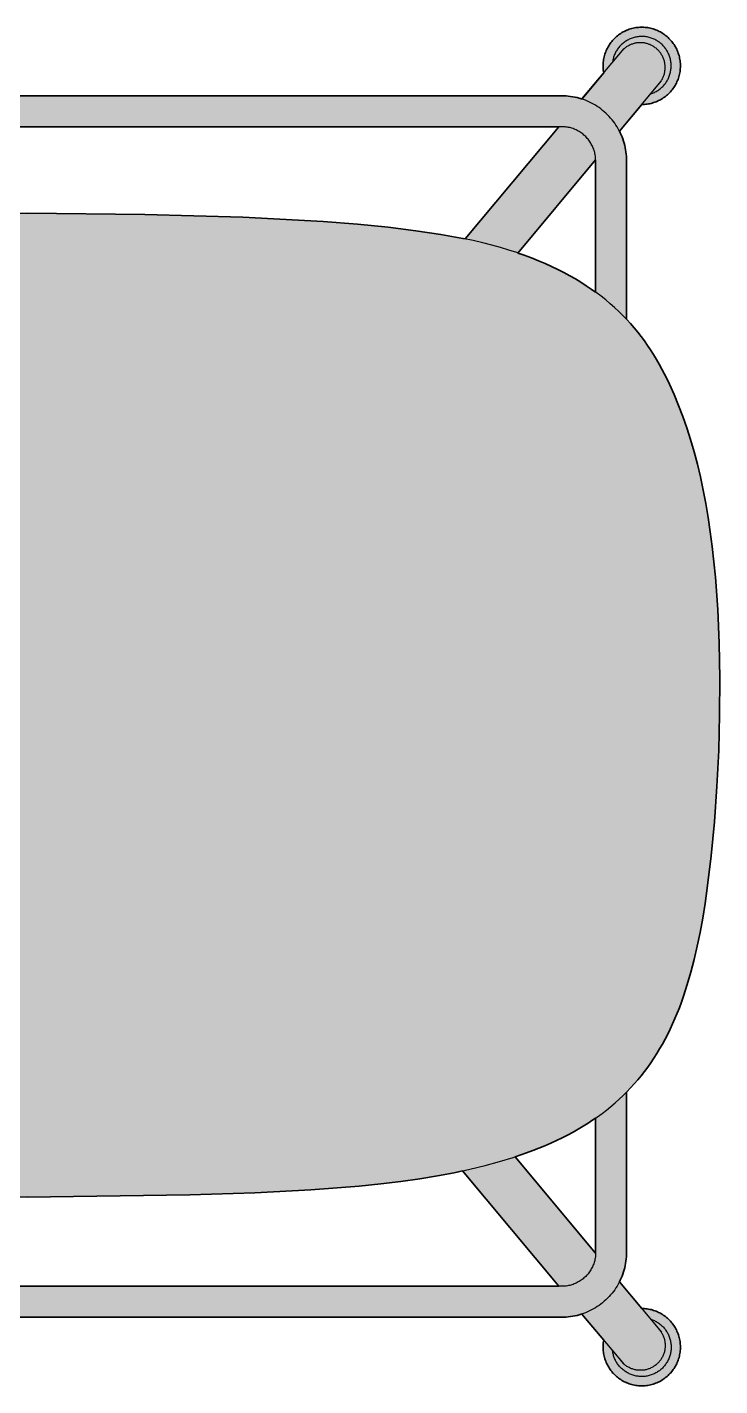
# Model space of a CAD drawing. Header units: millimetres. Extents: x 0 to 1459, y -741 to 660.
# Drawn here: x 328.2 to 552, y -741.1 to -301.9 of the extents above; entities that cross this region are included whole.
import ezdxf

# ---------------------------------------------------------------- set-up
doc = ezdxf.new("R2010")
doc.units = ezdxf.units.MM
doc.layers.add('Blocks', color=7, linetype='Continuous')
doc.layers.add('Blocks$Fill', color=7, linetype='Continuous', true_color=0xffffff)
doc.layers.add('Blocks$Inner', color=7, linetype='Continuous', lineweight=25, true_color=0x007f00)
doc.layers.add('Blocks$Outline', color=7, linetype='Continuous', lineweight=35, true_color=0xff3f3f)

# ---------------------------------------------------------------- blocks, each defined once
blk = doc.blocks.new('Fiber Bar Stool 4-Leg Top')
at = {"layer": 'Blocks$Fill'}
h = blk.add_hatch(color=256, dxfattribs=at)
h.paths.add_polyline_path([(21.73, -10.45), (21.86, -9.59), (21.9, -9.16), (21.92, -8.73), (21.94, -8.29), (21.93, -7.86), (21.91, -7.43), (21.88, -6.99), (21.83, -6.56), (21.76, -6.13), (21.68, -5.7), (21.59, -5.28), (21.48, -4.86), (21.36, -4.44), (21.22, -4.03), (21.07, -3.62), (20.9, -3.22), (20.72, -2.82), (20.53, -2.44), (20.32, -2.05), (20.1, -1.68), (19.87, -1.31), (19.62, -0.95), (19.36, -0.6), (19.09, -0.26), (18.81, 0.07), (18.52, 0.39), (18.22, 0.7), (17.9, 1), (17.58, 1.29), (17.24, 1.57), (16.9, 1.83), (16.54, 2.08), (16.18, 2.32), (15.81, 2.55), (15.44, 2.77), (15.05, 2.97), (14.66, 3.16), (14.26, 3.33), (13.86, 3.49), (13.45, 3.64), (13.03, 3.77), (12.62, 3.89), (12.19, 3.99), (11.77, 4.08), (11.34, 4.16), (10.91, 4.21), (10.48, 4.26), (10.04, 4.29), (9.61, 4.3), (9.17, 4.3), (8.74, 4.28), (8.31, 4.25), (7.87, 4.2), (7.44, 4.14), (7.02, 4.07), (6.59, 3.97), (6.17, 3.87), (5.75, 3.75), (5.34, 3.61), (4.93, 3.46), (4.53, 3.3), (4.13, 3.12), (3.74, 2.93), (3.36, 2.72), (2.98, 2.51), (2.61, 2.28), (2.25, 2.03), (1.9, 1.78), (1.56, 1.51), (1.23, 1.23), (0.9, 0.94), (0.59, 0.64), (0.29, 0.32), (0, 0), (-0.28, -0.33), (-0.55, -0.68), (-0.8, -1.03), (-1.05, -1.39), (-1.28, -1.76), (-1.49, -2.13), (-1.7, -2.52), (-1.89, -2.91), (-2.07, -3.3), (-2.23, -3.71), (-2.38, -4.11), (-2.51, -4.53), (-2.63, -4.94), (-2.74, -5.37), (-2.83, -5.79), (-2.91, -6.22), (-2.97, -6.65), (-3.01, -7.08), (-3.05, -7.52), (-3.06, -7.95), (-3.06, -8.38), (-3.05, -8.82), (-3.02, -9.25), (-2.98, -9.68), (-2.92, -10.11), (-2.84, -10.54), (-2.75, -10.97), (-2.65, -11.39), (-2.53, -11.81), (-2.4, -12.22), (-2.25, -12.63), (-2.09, -13.04), (-1.91, -13.43), (-1.73, -13.82), (-1.52, -14.21), (-1.31, -14.59), (-1.08, -14.96), (-0.84, -15.32), (-0.58, -15.67), (-0.32, -16.01), (-0.04, -16.35), (0.25, -16.67), (0.55, -16.99), (0.86, -17.29), (1.18, -17.58), (1.51, -17.87), (1.85, -18.13), (2.2, -18.39), (2.56, -18.64), (2.93, -18.87), (3.3, -19.09), (3.69, -19.3), (4.07, -19.49), (4.47, -19.67), (4.87, -19.84), (5.28, -19.99), (5.69, -20.12), (6.11, -20.25), (6.53, -20.36), (6.95, -20.45), (7.38, -20.53), (7.81, -20.59), (8.24, -20.64), (8.68, -20.68), (9.11, -20.69), (9.55, -20.7), (16.63, -29.32), (16.07, -30.5), (15.79, -31.16), (15.54, -31.84), (15.31, -32.52), (15.11, -33.2), (14.93, -33.9), (14.77, -34.6), (14.64, -35.3), (14.53, -36.01), (14.44, -36.72), (14.38, -37.43), (14.34, -38.15), (14.33, -38.87), (14.33, -91.62), (12.1, -94.26), (11.01, -95.67), (9.94, -97.1), (8.92, -98.56), (7.93, -100.04), (6.97, -101.55), (6.04, -103.08), (5.14, -104.63), (4.27, -106.21), (3.43, -107.82), (2.61, -109.45), (1.82, -111.1), (0.3, -114.49), (-1.14, -117.97), (-2.5, -121.56), (-3.78, -125.25), (-4.99, -129.04), (-6.12, -132.95), (-7.18, -136.97), (-8.16, -141.1), (-9.07, -145.35), (-9.91, -149.72), (-10.67, -154.22), (-11.36, -158.84), (-11.98, -163.58), (-13.01, -173.47), (-13.75, -183.91), (-14.23, -194.88), (-14.43, -206.25), (-14.38, -217.87), (-14.07, -229.57), (-13.51, -241.2), (-12.71, -252.59), (-11.67, -263.57), (-10.4, -274), (-9.68, -278.96), (-8.9, -283.75), (-8.05, -288.36), (-7.14, -292.8), (-6.15, -297.08), (-5.08, -301.21), (-3.93, -305.17), (-2.69, -308.99), (-2.03, -310.85), (-1.35, -312.67), (-0.65, -314.45), (0.08, -316.2), (0.83, -317.91), (1.61, -319.59), (2.41, -321.23), (3.25, -322.85), (4.11, -324.43), (5, -325.98), (5.92, -327.5), (6.86, -328.99), (7.84, -330.44), (8.85, -331.87), (9.89, -333.27), (10.96, -334.64), (12.07, -335.98), (13.2, -337.3), (14.33, -338.54), (14.34, -392.46), (14.38, -393.17), (14.44, -393.89), (14.53, -394.6), (14.64, -395.31), (14.77, -396.01), (14.93, -396.71), (15.11, -397.41), (15.31, -398.09), (15.54, -398.77), (15.79, -399.44), (16.07, -400.11), (16.37, -400.76), (16.63, -401.29), (9.55, -409.91), (8.68, -409.93), (8.24, -409.97), (7.81, -410.01), (7.38, -410.08), (6.95, -410.16), (6.53, -410.25), (6.11, -410.36), (5.69, -410.48), (5.28, -410.62), (4.87, -410.77), (4.47, -410.94), (4.07, -411.12), (3.69, -411.31), (3.3, -411.52), (2.93, -411.74), (2.56, -411.97), (2.2, -412.21), (1.85, -412.47), (1.51, -412.74), (1.18, -413.02), (0.86, -413.32), (0.55, -413.62), (0.25, -413.93), (-0.04, -414.26), (-0.32, -414.59), (-0.58, -414.94), (-0.84, -415.29), (-1.08, -415.65), (-1.31, -416.02), (-1.52, -416.4), (-1.73, -416.78), (-1.91, -417.17), (-2.09, -417.57), (-2.25, -417.98), (-2.4, -418.38), (-2.53, -418.8), (-2.65, -419.22), (-2.75, -419.64), (-2.84, -420.06), (-2.92, -420.49), (-2.98, -420.92), (-3.02, -421.36), (-3.05, -421.79), (-3.06, -422.22), (-3.06, -422.66), (-3.05, -423.09), (-3.01, -423.53), (-2.97, -423.96), (-2.91, -424.39), (-2.83, -424.82), (-2.74, -425.24), (-2.63, -425.66), (-2.51, -426.08), (-2.38, -426.49), (-2.23, -426.9), (-2.07, -427.3), (-1.89, -427.7), (-1.7, -428.09), (-1.49, -428.48), (-1.28, -428.85), (-1.05, -429.22), (-0.8, -429.58), (-0.55, -429.93), (-0.28, -430.27), (0, -430.61), (0.29, -430.93), (0.59, -431.24), (0.9, -431.55), (1.23, -431.84), (1.56, -432.12), (1.9, -432.38), (2.25, -432.64), (2.61, -432.88), (2.98, -433.11), (3.36, -433.33), (3.74, -433.54), (4.13, -433.73), (4.53, -433.91), (4.93, -434.07), (5.34, -434.22), (5.75, -434.35), (6.17, -434.47), (6.59, -434.58), (7.02, -434.67), (7.44, -434.75), (7.87, -434.81), (8.31, -434.86), (8.74, -434.89), (9.17, -434.91), (9.61, -434.91), (10.04, -434.89), (10.48, -434.87), (10.91, -434.82), (11.34, -434.76), (11.77, -434.69), (12.19, -434.6), (12.62, -434.5), (13.03, -434.38), (13.45, -434.25), (13.86, -434.1), (14.26, -433.94), (14.66, -433.77), (15.05, -433.58), (15.44, -433.38), (15.81, -433.16), (16.18, -432.93), (16.54, -432.69), (16.9, -432.44), (17.24, -432.17), (17.58, -431.9), (17.9, -431.61), (18.22, -431.31), (18.52, -431), (18.81, -430.67), (19.09, -430.34), (19.36, -430), (19.62, -429.65), (19.87, -429.3), (20.1, -428.93), (20.32, -428.55), (20.53, -428.17), (20.72, -427.78), (20.9, -427.39), (21.07, -426.99), (21.22, -426.58), (21.36, -426.17), (21.48, -425.75), (21.59, -425.33), (21.68, -424.9), (21.76, -424.48), (21.83, -424.05), (21.88, -423.62), (21.91, -423.18), (21.93, -422.75), (21.94, -422.31), (21.92, -421.88), (21.9, -421.45), (21.86, -421.01), (21.8, -420.58), (21.73, -420.15), (28.78, -411.69), (29.66, -411.96), (30.36, -412.14), (31.06, -412.3), (31.76, -412.43), (32.47, -412.54), (33.18, -412.63), (33.9, -412.69), (34.61, -412.73), (35.33, -412.74), (382.78, -412.73), (383.5, -412.69), (384.22, -412.63), (384.93, -412.54), (385.64, -412.43), (386.34, -412.3), (387.04, -412.14), (387.73, -411.96), (388.42, -411.76), (388.62, -411.69), (395.67, -420.13), (395.54, -420.99), (395.5, -421.42), (395.47, -421.86), (395.46, -422.29), (395.47, -422.72), (395.48, -423.16), (395.52, -423.59), (395.57, -424.02), (395.63, -424.45), (395.71, -424.88), (395.8, -425.3), (395.91, -425.72), (396.03, -426.14), (396.17, -426.55), (396.32, -426.96), (396.48, -427.36), (396.66, -427.76), (396.86, -428.14), (397.06, -428.53), (397.28, -428.9), (397.51, -429.27), (397.76, -429.63), (398.01, -429.98), (398.28, -430.32), (398.56, -430.65), (398.85, -430.97), (399.16, -431.28), (399.47, -431.58), (399.79, -431.87), (400.13, -432.15), (400.47, -432.42), (400.82, -432.67), (401.18, -432.91), (401.55, -433.14), (401.93, -433.36), (402.31, -433.56), (402.7, -433.75), (403.1, -433.92), (403.5, -434.09), (403.91, -434.23), (404.32, -434.37), (404.74, -434.49), (405.16, -434.59), (405.59, -434.68), (406.01, -434.76), (406.44, -434.82), (406.88, -434.86), (407.31, -434.89), (407.74, -434.91), (408.18, -434.91), (408.61, -434.89), (409.04, -434.86), (409.48, -434.82), (409.91, -434.76), (410.33, -434.68), (410.76, -434.59), (411.18, -434.49), (411.6, -434.37), (412.01, -434.24), (412.42, -434.09), (412.82, -433.93), (413.22, -433.75), (413.61, -433.56), (413.99, -433.36), (414.37, -433.14), (414.74, -432.91), (415.1, -432.67), (415.45, -432.42), (415.79, -432.15), (416.13, -431.87), (416.45, -431.59), (416.76, -431.28), (417.07, -430.97), (417.36, -430.65), (417.64, -430.32), (417.91, -429.98), (418.16, -429.63), (418.41, -429.27), (418.64, -428.91), (418.86, -428.53), (419.07, -428.15), (419.26, -427.76), (419.44, -427.36), (419.6, -426.96), (419.75, -426.56), (419.89, -426.14), (420.01, -425.73), (420.12, -425.31), (420.21, -424.88), (420.29, -424.46), (420.36, -424.03), (420.41, -423.6), (420.44, -423.16), (420.46, -422.73), (420.46, -422.29), (420.45, -421.86), (420.42, -421.43), (420.38, -421), (420.33, -420.57), (420.25, -420.14), (420.17, -419.71), (420.07, -419.29), (419.95, -418.87), (419.82, -418.46), (419.68, -418.05), (419.52, -417.64), (419.35, -417.25), (419.16, -416.85), (418.96, -416.47), (418.75, -416.09), (418.52, -415.72), (418.28, -415.36), (418.03, -415), (417.77, -414.66), (417.49, -414.32), (417.21, -414), (416.91, -413.68), (416.6, -413.37), (416.28, -413.08), (415.95, -412.8), (415.61, -412.52), (415.27, -412.26), (414.91, -412.02), (414.54, -411.78), (414.17, -411.56), (413.79, -411.35), (413.4, -411.16), (413.01, -410.97), (412.61, -410.81), (412.2, -410.65), (411.79, -410.51), (411.38, -410.38), (410.96, -410.27), (410.53, -410.18), (410.11, -410.09), (409.68, -410.03), (409.25, -409.98), (408.82, -409.94), (408.38, -409.92), (407.95, -409.91), (400.77, -401.29), (401.33, -400.11), (401.6, -399.44), (401.86, -398.77), (402.08, -398.09), (402.29, -397.41), (402.47, -396.71), (402.63, -396.01), (402.76, -395.31), (402.87, -394.6), (402.96, -393.89), (403.02, -393.17), (403.06, -392.46), (403.07, -391.74), (403.07, -339.95), (404.38, -338.58), (405.55, -337.3), (406.69, -335.98), (407.79, -334.64), (408.86, -333.27), (409.9, -331.87), (410.91, -330.44), (411.89, -328.99), (412.84, -327.5), (413.75, -325.98), (414.64, -324.43), (415.5, -322.85), (416.34, -321.23), (417.14, -319.59), (417.92, -317.91), (418.68, -316.2), (419.4, -314.45), (420.11, -312.67), (420.79, -310.85), (421.44, -308.99), (422.68, -305.17), (423.83, -301.21), (424.9, -297.08), (425.89, -292.8), (426.81, -288.36), (427.65, -283.75), (428.43, -278.96), (429.15, -274), (430.42, -263.57), (431.46, -252.59), (432.26, -241.2), (432.82, -229.57), (433.13, -217.87), (433.19, -206.25), (432.98, -194.88), (432.51, -183.91), (431.76, -173.47), (430.73, -163.58), (430.11, -158.84), (429.42, -154.22), (428.66, -149.72), (427.83, -145.35), (426.92, -141.1), (425.93, -136.97), (424.88, -132.95), (423.74, -129.04), (422.54, -125.25), (421.25, -121.56), (419.89, -117.97), (418.45, -114.49), (416.93, -111.1), (416.14, -109.45), (415.32, -107.82), (414.48, -106.21), (413.61, -104.63), (412.71, -103.08), (411.79, -101.55), (410.83, -100.04), (409.84, -98.56), (408.81, -97.1), (407.75, -95.67), (406.65, -94.26), (405.51, -92.87), (404.33, -91.51), (403.11, -90.18), (403.07, -90.13), (403.06, -38.15), (403.02, -37.43), (402.96, -36.72), (402.87, -36.01), (402.76, -35.3), (402.63, -34.6), (402.47, -33.9), (402.29, -33.2), (402.08, -32.52), (401.86, -31.84), (401.6, -31.16), (401.33, -30.5), (401.03, -29.85), (400.77, -29.32), (407.95, -20.7), (408.82, -20.67), (409.25, -20.63), (409.68, -20.58), (410.11, -20.51), (410.53, -20.43), (410.96, -20.33), (411.38, -20.22), (411.79, -20.1), (412.2, -19.96), (412.61, -19.8), (413.01, -19.63), (413.4, -19.45), (413.79, -19.26), (414.17, -19.05), (414.54, -18.82), (414.91, -18.59), (415.27, -18.34), (415.61, -18.08), (415.95, -17.81), (416.28, -17.53), (416.6, -17.23), (416.91, -16.93), (417.21, -16.61), (417.49, -16.29), (417.77, -15.95), (418.03, -15.61), (418.28, -15.25), (418.52, -14.89), (418.75, -14.52), (418.96, -14.14), (419.16, -13.75), (419.35, -13.36), (419.52, -12.96), (419.68, -12.56), (419.82, -12.15), (419.95, -11.74), (420.07, -11.32), (420.17, -10.9), (420.25, -10.47), (420.33, -10.04), (420.38, -9.61), (420.42, -9.18), (420.45, -8.75), (420.46, -8.31), (420.46, -7.88), (420.44, -7.44), (420.41, -7.01), (420.36, -6.58), (420.29, -6.15), (420.21, -5.72), (420.12, -5.3), (420.01, -4.88), (419.89, -4.46), (419.75, -4.05), (419.6, -3.64), (419.44, -3.24), (419.26, -2.85), (419.07, -2.46), (418.86, -2.08), (418.64, -1.7), (418.41, -1.33), (418.16, -0.98), (417.91, -0.63), (417.64, -0.29), (417.36, 0.05), (417.07, 0.37), (416.76, 0.68), (416.45, 0.98), (416.13, 1.27), (415.79, 1.54), (415.45, 1.81), (415.1, 2.06), (414.74, 2.31), (414.37, 2.54), (413.99, 2.75), (413.61, 2.95), (413.22, 3.14), (412.82, 3.32), (412.42, 3.48), (412.01, 3.63), (411.6, 3.76), (411.18, 3.88), (410.76, 3.99), (410.33, 4.07), (409.91, 4.15), (409.48, 4.21), (409.04, 4.25), (408.61, 4.28), (408.18, 4.3), (407.74, 4.3), (407.31, 4.28), (406.88, 4.25), (406.44, 4.21), (406.01, 4.15), (405.59, 4.07), (405.16, 3.98), (404.74, 3.88), (404.32, 3.76), (403.91, 3.63), (403.5, 3.48), (403.1, 3.32), (402.7, 3.14), (402.31, 2.95), (401.93, 2.75), (401.55, 2.53), (401.18, 2.3), (400.82, 2.06), (400.47, 1.81), (400.13, 1.54), (399.79, 1.26), (399.47, 0.98), (399.16, 0.67), (398.85, 0.36), (398.56, 0.04), (398.28, -0.29), (398.01, -0.63), (397.76, -0.98), (397.51, -1.34), (397.28, -1.71), (397.06, -2.08), (396.86, -2.46), (396.66, -2.85), (396.48, -3.25), (396.32, -3.65), (396.17, -4.06), (396.03, -4.47), (395.91, -4.88), (395.8, -5.3), (395.71, -5.73), (395.63, -6.16), (395.57, -6.58), (395.52, -7.02), (395.48, -7.45), (395.47, -7.88), (395.46, -8.32), (395.47, -8.75), (395.5, -9.18), (395.54, -9.62), (395.6, -10.05), (395.67, -10.47), (388.62, -18.92), (387.73, -18.65), (387.04, -18.46), (386.34, -18.31), (385.64, -18.17), (384.93, -18.06), (384.22, -17.98), (383.5, -17.92), (382.78, -17.88), (382.07, -17.87), (34.61, -17.88), (33.9, -17.92), (33.18, -17.98), (32.47, -18.06), (31.76, -18.17), (31.06, -18.31), (30.36, -18.46), (29.66, -18.65), (28.98, -18.85), (28.78, -18.92)], flags=0)
h.paths.add_polyline_path([(367.08, -360.86), (372.74, -358.87), (374.74, -358.09), (376.69, -357.29), (378.59, -356.46), (380.45, -355.61), (382.26, -354.73), (384.02, -353.83), (385.75, -352.91), (387.42, -351.96), (389.06, -350.98), (390.65, -349.99), (392.2, -348.96), (393.07, -348.36), (393.06, -392.04)], flags=0)
h.paths.add_polyline_path([(67.43, -365.32), (76.8, -367.27), (82.51, -368.24), (88.59, -369.14), (95.1, -369.96), (102.09, -370.7), (117.69, -371.95), (135.81, -372.89), (156.87, -373.52), (209.38, -373.87), (261.89, -373.18), (282.94, -372.49), (301.06, -371.55), (316.67, -370.33), (323.65, -369.62), (330.16, -368.83), (336.24, -367.97), (341.95, -367.03), (347.33, -366), (350.05, -365.42), (381.15, -402.74), (36.24, -402.74)], flags=0)
h.paths.add_polyline_path([(24.33, -347.39), (26.56, -348.97), (28.11, -350), (29.7, -351), (31.33, -351.98), (33.01, -352.93), (34.73, -353.86), (36.49, -354.76), (38.3, -355.64), (40.16, -356.5), (42.07, -357.34), (44.02, -358.15), (46.02, -358.94), (48.07, -359.7), (50.56, -360.57), (24.3, -392.08), (24.29, -391.59), (24.31, -391.21), (24.33, -390.83)], flags=0)
h.paths.add_polyline_path([(393.07, -81.36), (390.01, -79.26), (388.29, -78.16), (386.52, -77.1), (384.68, -76.05), (382.78, -75.03), (380.82, -74.04), (378.8, -73.07), (376.71, -72.12), (374.55, -71.2), (372.32, -70.3), (369.99, -69.42), (367.95, -68.71), (393.06, -38.57)], flags=0)
h.paths.add_polyline_path([(171.34, -56.2), (113.77, -58.53), (102.67, -59.4), (92.7, -60.39), (83.76, -61.49), (75.76, -62.69), (68.59, -64.01), (66.7, -64.41), (36.24, -27.87), (381.15, -27.87), (350.9, -64.16), (343, -62.69), (334.99, -61.49), (326.05, -60.39), (316.08, -59.4), (304.98, -58.53), (279.02, -57.13), (247.41, -56.2), (209.38, -55.77)], flags=0)
h.paths.add_polyline_path([(49.76, -69.07), (46.43, -70.3), (44.2, -71.2), (42.04, -72.12), (39.95, -73.07), (37.93, -74.04), (35.97, -75.03), (34.07, -76.05), (32.24, -77.1), (30.46, -78.16), (28.74, -79.26), (27.08, -80.37), (25.47, -81.51), (24.33, -82.37), (24.33, -39.78), (24.29, -39.02), (24.3, -38.63), (24.3, -38.53)], flags=0)
at = {"layer": 'Blocks$Inner'}
for p, q in [((388.62, -18.91), (402.23, -2.62)), ((400.77, -29.32), (414.35, -13.01)), ((350.9, -64.16), (381.15, -27.87)), ((367.95, -68.71), (393.06, -38.57)), ((367.08, -360.86), (393.06, -392.04)), ((350.05, -365.42), (381.15, -402.74)), ((400.77, -401.29), (414.35, -417.6)), ((388.62, -411.69), (402.23, -427.98))]:
    blk.add_line(p, q, dxfattribs=at)
for points in [[(407.95, -20.7), (408.38, -20.69), (408.82, -20.67), (409.25, -20.63), (409.68, -20.58), (410.11, -20.51), (410.53, -20.43), (410.96, -20.33), (411.38, -20.22), (411.79, -20.1), (412.2, -19.96), (412.61, -19.8), (413.01, -19.63), (413.4, -19.45), (413.79, -19.26), (414.17, -19.05), (414.54, -18.82), (414.91, -18.59), (415.27, -18.34), (415.61, -18.08), (415.95, -17.81), (416.28, -17.53), (416.6, -17.23), (416.91, -16.93), (417.21, -16.61), (417.49, -16.29), (417.77, -15.95), (418.03, -15.61), (418.28, -15.25), (418.52, -14.89), (418.75, -14.52), (418.96, -14.14), (419.16, -13.75), (419.35, -13.36), (419.52, -12.96), (419.68, -12.56), (419.82, -12.15), (419.95, -11.74), (420.07, -11.32), (420.17, -10.9), (420.25, -10.47), (420.33, -10.04), (420.38, -9.61), (420.42, -9.18), (420.45, -8.75), (420.46, -8.31), (420.46, -7.88), (420.44, -7.44), (420.41, -7.01), (420.36, -6.58), (420.29, -6.15), (420.21, -5.72), (420.12, -5.3), (420.01, -4.88), (419.89, -4.46), (419.75, -4.05), (419.6, -3.64), (419.44, -3.24), (419.26, -2.85), (419.07, -2.46), (418.86, -2.08), (418.64, -1.7), (418.41, -1.33), (418.16, -0.98), (417.91, -0.63), (417.64, -0.29), (417.36, 0.05), (417.07, 0.37), (416.76, 0.68), (416.45, 0.98), (416.13, 1.27), (415.79, 1.54), (415.45, 1.81), (415.1, 2.06), (414.74, 2.31), (414.37, 2.54), (413.99, 2.75), (413.61, 2.95), (413.22, 3.14), (412.82, 3.32), (412.42, 3.48), (412.01, 3.63), (411.6, 3.76), (411.18, 3.88), (410.76, 3.99), (410.33, 4.07), (409.91, 4.15), (409.48, 4.21), (409.04, 4.25), (408.61, 4.28), (408.18, 4.3), (407.74, 4.3), (407.31, 4.28), (406.88, 4.25), (406.44, 4.21), (406.01, 4.15), (405.59, 4.07), (405.16, 3.98), (404.74, 3.88), (404.32, 3.76), (403.91, 3.63), (403.5, 3.48), (403.1, 3.32), (402.7, 3.14), (402.31, 2.95), (401.93, 2.75), (401.55, 2.53), (401.18, 2.3), (400.82, 2.06), (400.47, 1.81), (400.13, 1.54), (399.79, 1.26), (399.47, 0.98), (399.16, 0.67), (398.85, 0.36), (398.56, 0.04), (398.28, -0.29), (398.01, -0.63), (397.76, -0.98), (397.51, -1.34), (397.28, -1.71), (397.06, -2.08), (396.86, -2.46), (396.66, -2.85), (396.48, -3.25), (396.32, -3.65), (396.17, -4.06), (396.03, -4.47), (395.91, -4.88), (395.8, -5.3), (395.71, -5.73), (395.63, -6.16), (395.57, -6.58), (395.52, -7.02), (395.48, -7.45), (395.47, -7.88), (395.46, -8.32), (395.47, -8.75), (395.5, -9.18), (395.54, -9.62), (395.6, -10.05), (395.67, -10.47)], [(410.81, -17.26), (411.12, -17.16), (411.43, -17.04), (411.74, -16.91), (412.04, -16.78), (412.34, -16.63), (412.63, -16.47), (412.91, -16.31), (413.19, -16.13), (413.47, -15.94), (413.73, -15.74), (413.99, -15.54), (414.24, -15.32), (414.49, -15.1), (414.73, -14.87), (414.95, -14.63), (415.17, -14.38), (415.39, -14.13), (415.59, -13.86), (415.78, -13.6), (415.96, -13.32), (416.14, -13.04), (416.3, -12.75), (416.45, -12.46), (416.6, -12.16), (416.73, -11.85), (416.85, -11.55), (416.96, -11.23), (417.06, -10.92), (417.15, -10.6), (417.23, -10.28), (417.3, -9.95), (417.35, -9.63), (417.4, -9.3), (417.43, -8.97), (417.45, -8.64), (417.46, -8.31), (417.46, -7.98), (417.45, -7.65), (417.42, -7.32), (417.38, -6.99), (417.34, -6.66), (417.28, -6.33), (417.21, -6.01), (417.12, -5.69), (417.03, -5.37), (416.93, -5.06), (416.81, -4.75), (416.69, -4.44), (416.55, -4.14), (416.4, -3.84), (416.25, -3.55), (416.08, -3.27), (415.9, -2.99), (415.72, -2.71), (415.52, -2.44), (415.32, -2.18), (415.1, -1.93), (414.88, -1.69), (414.65, -1.45), (414.41, -1.22), (414.16, -1), (413.91, -0.79), (413.65, -0.59), (413.38, -0.39), (413.1, -0.21), (412.82, -0.03), (412.53, 0.13), (412.24, 0.28), (411.94, 0.43), (411.64, 0.56), (411.33, 0.68), (411.02, 0.8), (410.7, 0.9), (410.39, 0.99), (410.06, 1.07), (409.74, 1.13), (409.41, 1.19), (409.09, 1.24), (408.76, 1.27), (408.43, 1.29), (408.1, 1.3), (407.76, 1.3), (407.43, 1.29), (407.1, 1.26), (406.77, 1.23), (406.45, 1.18), (406.12, 1.12), (405.8, 1.05), (405.48, 0.97), (405.16, 0.88), (404.84, 0.78), (404.53, 0.66), (404.23, 0.54), (403.92, 0.4), (403.63, 0.25), (403.33, 0.1), (403.05, -0.07), (402.77, -0.24), (402.49, -0.43), (402.23, -0.63), (401.97, -0.83), (401.71, -1.04), (401.47, -1.27), (401.23, -1.5), (401, -1.73), (400.78, -1.98), (400.57, -2.23), (400.36, -2.5), (400.17, -2.76), (399.98, -3.04), (399.81, -3.32), (399.64, -3.61), (399.49, -3.9), (399.35, -4.2), (399.21, -4.5), (399.09, -4.81), (398.97, -5.12), (398.87, -5.43), (398.78, -5.75), (398.7, -6.07), (398.63, -6.4), (398.58, -6.72), (398.53, -7.05)], [(413.39, -14.16), (413.58, -13.95), (413.76, -13.74), (413.93, -13.52), (414.09, -13.29), (414.25, -13.06), (414.39, -12.83), (414.53, -12.58), (414.66, -12.34), (414.79, -12.09), (414.9, -11.83), (415, -11.57), (415.1, -11.31), (415.18, -11.05), (415.26, -10.78), (415.33, -10.51), (415.39, -10.23), (415.44, -9.96), (415.47, -9.68), (415.5, -9.41), (415.52, -9.13), (415.53, -8.85), (415.53, -8.57), (415.52, -8.29), (415.5, -8.01), (415.47, -7.74), (415.43, -7.46), (415.39, -7.19), (415.33, -6.91), (415.26, -6.64), (415.18, -6.37), (415.1, -6.11), (415, -5.85), (414.9, -5.59), (414.79, -5.33), (414.66, -5.08), (414.53, -4.84), (414.39, -4.6), (414.25, -4.36), (414.09, -4.13), (413.93, -3.9), (413.75, -3.68), (413.58, -3.47), (413.39, -3.26), (413.2, -3.06), (412.99, -2.87), (412.79, -2.68), (412.57, -2.5), (412.35, -2.33), (412.13, -2.16), (411.9, -2.01), (411.66, -1.86), (411.42, -1.72), (411.17, -1.59), (410.92, -1.47), (410.67, -1.35), (410.41, -1.25), (410.15, -1.15), (409.88, -1.07), (409.62, -0.99), (409.35, -0.92), (409.07, -0.86), (408.8, -0.81), (408.52, -0.77), (408.24, -0.74), (407.97, -0.72), (407.69, -0.71), (407.41, -0.71), (407.13, -0.72), (406.85, -0.74), (406.57, -0.77), (406.3, -0.81), (406.02, -0.86), (405.75, -0.91), (405.48, -0.98), (405.21, -1.06), (404.95, -1.14), (404.68, -1.24), (404.43, -1.34), (404.17, -1.45), (403.92, -1.58), (403.67, -1.71), (403.43, -1.84), (403.19, -1.99), (402.96, -2.15), (402.74, -2.31), (402.52, -2.48), (402.3, -2.66), (402.09, -2.85), (401.89, -3.04), (401.7, -3.24), (401.51, -3.45), (401.33, -3.66), (401.16, -3.88), (400.99, -4.1)], [(403.07, -90.13), (403.07, -38.87), (403.06, -38.15), (403.02, -37.43), (402.96, -36.72), (402.87, -36.01), (402.76, -35.3), (402.63, -34.6), (402.47, -33.9), (402.29, -33.2), (402.08, -32.52), (401.86, -31.84), (401.6, -31.16), (401.33, -30.5), (401.03, -29.85), (400.71, -29.21), (400.37, -28.58), (400.01, -27.96), (399.63, -27.35), (399.22, -26.76), (398.8, -26.18), (398.36, -25.61), (397.9, -25.07), (397.42, -24.53), (396.92, -24.02), (396.4, -23.52), (395.87, -23.04), (395.32, -22.58), (394.76, -22.13), (394.18, -21.71), (393.59, -21.31), (392.98, -20.92), (392.36, -20.56), (391.73, -20.22), (391.09, -19.9), (390.43, -19.61), (389.77, -19.33), (389.1, -19.08), (388.42, -18.85), (387.73, -18.65), (387.04, -18.46), (386.34, -18.31), (385.64, -18.17), (384.93, -18.06), (384.22, -17.98), (383.5, -17.92), (382.78, -17.88), (382.07, -17.87), (35.33, -17.87)], [(393.07, -81.36), (393.07, -38.87), (393.06, -38.49), (393.04, -38.12), (393.01, -37.74), (392.97, -37.37), (392.91, -37), (392.84, -36.63), (392.75, -36.26), (392.66, -35.9), (392.55, -35.54), (392.43, -35.18), (392.3, -34.83), (392.16, -34.49), (392, -34.14), (391.83, -33.81), (391.66, -33.48), (391.47, -33.15), (391.27, -32.83), (391.05, -32.52), (390.83, -32.22), (390.6, -31.93), (390.36, -31.64), (390.11, -31.36), (389.85, -31.09), (389.58, -30.83), (389.3, -30.58), (389.01, -30.33), (388.71, -30.1), (388.41, -29.88), (388.1, -29.67), (387.78, -29.47), (387.46, -29.28), (387.13, -29.1), (386.79, -28.93), (386.45, -28.78), (386.1, -28.63), (385.75, -28.5), (385.4, -28.38), (385.04, -28.28), (384.67, -28.18), (384.31, -28.1), (383.94, -28.03), (383.57, -27.97), (383.19, -27.93), (382.82, -27.89), (382.44, -27.87), (382.07, -27.87), (36.24, -27.87)], [(209.38, -373.87), (261.89, -373.18), (282.94, -372.49), (301.06, -371.55), (316.67, -370.33), (323.65, -369.62), (330.16, -368.83), (336.24, -367.97), (341.95, -367.03), (347.33, -366), (352.44, -364.9), (357.32, -363.71), (361.99, -362.44), (366.44, -361.08), (370.69, -359.63), (372.74, -358.87), (374.74, -358.09), (376.69, -357.29), (378.59, -356.46), (380.45, -355.61), (382.26, -354.73), (384.02, -353.83), (385.75, -352.91), (387.42, -351.96), (389.06, -350.98), (390.65, -349.99), (392.2, -348.96), (393.7, -347.91), (395.17, -346.84), (396.6, -345.74), (397.99, -344.61), (399.34, -343.46), (400.65, -342.28), (401.93, -341.08), (403.17, -339.84), (404.38, -338.58), (405.55, -337.3), (406.69, -335.98), (407.79, -334.64), (408.86, -333.27), (409.9, -331.87), (410.91, -330.44), (411.89, -328.99), (412.84, -327.5), (413.75, -325.98), (414.64, -324.43), (415.5, -322.85), (416.34, -321.23), (417.14, -319.59), (417.92, -317.91), (418.68, -316.2), (419.4, -314.45), (420.11, -312.67), (420.79, -310.85), (421.44, -308.99), (422.68, -305.17), (423.83, -301.21), (424.9, -297.08), (425.89, -292.8), (426.81, -288.36), (427.65, -283.75), (428.43, -278.96), (429.15, -274), (430.42, -263.57), (431.46, -252.59), (432.26, -241.2), (432.82, -229.57), (433.13, -217.87), (433.19, -206.25), (432.98, -194.88), (432.51, -183.91), (431.76, -173.47), (430.73, -163.58), (430.11, -158.84), (429.42, -154.22), (428.66, -149.72), (427.83, -145.35), (426.92, -141.1), (425.93, -136.97), (424.88, -132.95), (423.74, -129.04), (422.54, -125.25), (421.25, -121.56), (419.89, -117.97), (418.45, -114.49), (416.93, -111.1), (416.14, -109.45), (415.32, -107.82), (414.48, -106.21), (413.61, -104.63), (412.71, -103.08), (411.79, -101.55), (410.83, -100.04), (409.84, -98.56), (408.81, -97.1), (407.75, -95.67), (406.65, -94.26), (405.51, -92.87), (404.33, -91.51), (403.11, -90.18), (401.85, -88.87), (400.54, -87.58), (399.19, -86.32), (397.79, -85.08), (396.34, -83.87), (394.83, -82.68), (393.28, -81.51), (391.67, -80.37), (390.01, -79.26), (388.29, -78.16), (386.52, -77.1), (384.68, -76.05), (382.78, -75.03), (380.82, -74.04), (378.8, -73.07), (376.71, -72.12), (374.55, -71.2), (372.32, -70.3), (369.99, -69.42), (367.56, -68.57), (365.02, -67.75), (362.35, -66.95), (359.54, -66.17), (356.58, -65.43), (353.46, -64.7), (350.16, -64.01), (343, -62.69), (334.99, -61.49), (326.05, -60.39), (316.08, -59.4), (304.98, -58.53), (279.02, -57.13), (247.41, -56.2), (209.38, -55.77)], [(403.07, -339.95), (403.07, -391.74), (403.06, -392.46), (403.02, -393.17), (402.96, -393.89), (402.87, -394.6), (402.76, -395.31), (402.63, -396.01), (402.47, -396.71), (402.29, -397.41), (402.08, -398.09), (401.86, -398.77), (401.6, -399.44), (401.33, -400.11), (401.03, -400.76), (400.71, -401.4), (400.37, -402.03), (400.01, -402.65), (399.63, -403.26), (399.22, -403.85), (398.8, -404.43), (398.36, -404.99), (397.9, -405.54), (397.42, -406.07), (396.92, -406.59), (396.4, -407.09), (395.87, -407.57), (395.32, -408.03), (394.76, -408.47), (394.18, -408.9), (393.59, -409.3), (392.98, -409.68), (392.36, -410.04), (391.73, -410.38), (391.09, -410.7), (390.43, -411), (389.77, -411.28), (389.1, -411.53), (388.42, -411.76), (387.73, -411.96), (387.04, -412.14), (386.34, -412.3), (385.64, -412.43), (384.93, -412.54), (384.22, -412.63), (383.5, -412.69), (382.78, -412.73), (382.07, -412.74), (35.33, -412.74)], [(393.07, -348.36), (393.07, -391.74), (393.06, -392.11), (393.04, -392.49), (393.01, -392.86), (392.97, -393.24), (392.91, -393.61), (392.84, -393.98), (392.75, -394.34), (392.66, -394.71), (392.55, -395.07), (392.43, -395.42), (392.3, -395.77), (392.16, -396.12), (392, -396.46), (391.83, -396.8), (391.66, -397.13), (391.47, -397.45), (391.27, -397.77), (391.05, -398.08), (390.83, -398.39), (390.6, -398.68), (390.36, -398.97), (390.11, -399.25), (389.85, -399.52), (389.58, -399.78), (389.3, -400.03), (389.01, -400.27), (388.71, -400.5), (388.41, -400.73), (388.1, -400.94), (387.78, -401.14), (387.46, -401.33), (387.13, -401.51), (386.79, -401.67), (386.45, -401.83), (386.1, -401.97), (385.75, -402.1), (385.4, -402.22), (385.04, -402.33), (384.67, -402.43), (384.31, -402.51), (383.94, -402.58), (383.57, -402.64), (383.19, -402.68), (382.82, -402.71), (382.44, -402.73), (382.07, -402.74), (36.24, -402.74)], [(407.95, -409.91), (408.38, -409.92), (408.82, -409.94), (409.25, -409.98), (409.68, -410.03), (410.11, -410.09), (410.53, -410.18), (410.96, -410.27), (411.38, -410.38), (411.79, -410.51), (412.2, -410.65), (412.61, -410.81), (413.01, -410.97), (413.4, -411.16), (413.79, -411.35), (414.17, -411.56), (414.54, -411.78), (414.91, -412.02), (415.27, -412.26), (415.61, -412.52), (415.95, -412.8), (416.28, -413.08), (416.6, -413.37), (416.91, -413.68), (417.21, -414), (417.49, -414.32), (417.77, -414.66), (418.03, -415), (418.28, -415.36), (418.52, -415.72), (418.75, -416.09), (418.96, -416.47), (419.16, -416.85), (419.35, -417.25), (419.52, -417.64), (419.68, -418.05), (419.82, -418.46), (419.95, -418.87), (420.07, -419.29), (420.17, -419.71), (420.25, -420.14), (420.33, -420.57), (420.38, -421), (420.42, -421.43), (420.45, -421.86), (420.46, -422.29), (420.46, -422.73), (420.44, -423.16), (420.41, -423.6), (420.36, -424.03), (420.29, -424.46), (420.21, -424.88), (420.12, -425.31), (420.01, -425.73), (419.89, -426.14), (419.75, -426.56), (419.6, -426.96), (419.44, -427.36), (419.26, -427.76), (419.07, -428.15), (418.86, -428.53), (418.64, -428.91), (418.41, -429.27), (418.16, -429.63), (417.91, -429.98), (417.64, -430.32), (417.36, -430.65), (417.07, -430.97), (416.76, -431.28), (416.45, -431.59), (416.13, -431.87), (415.79, -432.15), (415.45, -432.42), (415.1, -432.67), (414.74, -432.91), (414.37, -433.14), (413.99, -433.36), (413.61, -433.56), (413.22, -433.75), (412.82, -433.93), (412.42, -434.09), (412.01, -434.24), (411.6, -434.37), (411.18, -434.49), (410.76, -434.59), (410.33, -434.68), (409.91, -434.76), (409.48, -434.82), (409.04, -434.86), (408.61, -434.89), (408.18, -434.91), (407.74, -434.91), (407.31, -434.89), (406.88, -434.86), (406.44, -434.82), (406.01, -434.76), (405.59, -434.68), (405.16, -434.59), (404.74, -434.49), (404.32, -434.37), (403.91, -434.23), (403.5, -434.09), (403.1, -433.92), (402.7, -433.75), (402.31, -433.56), (401.93, -433.36), (401.55, -433.14), (401.18, -432.91), (400.82, -432.67), (400.47, -432.42), (400.13, -432.15), (399.79, -431.87), (399.47, -431.58), (399.16, -431.28), (398.85, -430.97), (398.56, -430.65), (398.28, -430.32), (398.01, -429.98), (397.76, -429.63), (397.51, -429.27), (397.28, -428.9), (397.06, -428.53), (396.86, -428.14), (396.66, -427.76), (396.48, -427.36), (396.32, -426.96), (396.17, -426.55), (396.03, -426.14), (395.91, -425.72), (395.8, -425.3), (395.71, -424.88), (395.63, -424.45), (395.57, -424.02), (395.52, -423.59), (395.48, -423.16), (395.47, -422.72), (395.46, -422.29), (395.47, -421.86), (395.5, -421.42), (395.54, -420.99), (395.6, -420.56), (395.67, -420.13)], [(410.81, -413.35), (411.12, -413.45), (411.43, -413.57), (411.74, -413.69), (412.04, -413.83), (412.34, -413.98), (412.63, -414.13), (412.91, -414.3), (413.19, -414.48), (413.47, -414.67), (413.73, -414.86), (413.99, -415.07), (414.24, -415.28), (414.49, -415.51), (414.73, -415.74), (414.95, -415.98), (415.17, -416.23), (415.39, -416.48), (415.59, -416.74), (415.78, -417.01), (415.96, -417.29), (416.14, -417.57), (416.3, -417.86), (416.45, -418.15), (416.6, -418.45), (416.73, -418.75), (416.85, -419.06), (416.96, -419.37), (417.06, -419.69), (417.15, -420.01), (417.23, -420.33), (417.3, -420.65), (417.35, -420.98), (417.4, -421.31), (417.43, -421.64), (417.45, -421.97), (417.46, -422.3), (417.46, -422.63), (417.45, -422.96), (417.42, -423.29), (417.38, -423.62), (417.34, -423.95), (417.28, -424.27), (417.21, -424.6), (417.12, -424.92), (417.03, -425.23), (416.93, -425.55), (416.81, -425.86), (416.69, -426.17), (416.55, -426.47), (416.4, -426.76), (416.25, -427.06), (416.08, -427.34), (415.9, -427.62), (415.72, -427.9), (415.52, -428.16), (415.32, -428.42), (415.1, -428.68), (414.88, -428.92), (414.65, -429.16), (414.41, -429.39), (414.16, -429.61), (413.91, -429.82), (413.65, -430.02), (413.38, -430.21), (413.1, -430.4), (412.82, -430.57), (412.53, -430.74), (412.24, -430.89), (411.94, -431.04), (411.64, -431.17), (411.33, -431.29), (411.02, -431.4), (410.7, -431.5), (410.39, -431.59), (410.06, -431.67), (409.74, -431.74), (409.41, -431.8), (409.09, -431.84), (408.76, -431.88), (408.43, -431.9), (408.1, -431.91), (407.76, -431.91), (407.43, -431.89), (407.1, -431.87), (406.77, -431.83), (406.45, -431.79), (406.12, -431.73), (405.8, -431.66), (405.48, -431.58), (405.16, -431.49), (404.84, -431.38), (404.53, -431.27), (404.23, -431.14), (403.92, -431.01), (403.63, -430.86), (403.33, -430.71), (403.05, -430.54), (402.77, -430.36), (402.49, -430.18), (402.23, -429.98), (401.97, -429.78), (401.71, -429.56), (401.47, -429.34), (401.23, -429.11), (401, -428.87), (400.78, -428.63), (400.57, -428.37), (400.36, -428.11), (400.17, -427.84), (399.98, -427.57), (399.81, -427.29), (399.64, -427), (399.49, -426.71), (399.35, -426.41), (399.21, -426.11), (399.09, -425.8), (398.97, -425.49), (398.87, -425.17), (398.78, -424.85), (398.7, -424.53), (398.63, -424.21), (398.58, -423.88), (398.53, -423.56)], [(413.39, -416.45), (413.58, -416.65), (413.76, -416.87), (413.93, -417.09), (414.09, -417.31), (414.25, -417.54), (414.39, -417.78), (414.53, -418.02), (414.66, -418.27), (414.79, -418.52), (414.9, -418.77), (415, -419.03), (415.1, -419.3), (415.18, -419.56), (415.26, -419.83), (415.33, -420.1), (415.39, -420.37), (415.44, -420.65), (415.47, -420.92), (415.5, -421.2), (415.52, -421.48), (415.53, -421.76), (415.53, -422.04), (415.52, -422.31), (415.5, -422.59), (415.47, -422.87), (415.43, -423.15), (415.39, -423.42), (415.33, -423.69), (415.26, -423.96), (415.18, -424.23), (415.1, -424.5), (415, -424.76), (414.9, -425.02), (414.79, -425.27), (414.66, -425.52), (414.53, -425.77), (414.39, -426.01), (414.25, -426.25), (414.09, -426.48), (413.93, -426.71), (413.75, -426.93), (413.58, -427.14), (413.39, -427.35), (413.2, -427.55), (412.99, -427.74), (412.79, -427.93), (412.57, -428.11), (412.35, -428.28), (412.13, -428.44), (411.9, -428.6), (411.66, -428.75), (411.42, -428.89), (411.17, -429.02), (410.92, -429.14), (410.67, -429.26), (410.41, -429.36), (410.15, -429.46), (409.88, -429.54), (409.62, -429.62), (409.35, -429.69), (409.07, -429.75), (408.8, -429.79), (408.52, -429.83), (408.24, -429.86), (407.97, -429.88), (407.69, -429.89), (407.41, -429.89), (407.13, -429.88), (406.85, -429.87), (406.57, -429.84), (406.3, -429.8), (406.02, -429.75), (405.75, -429.69), (405.48, -429.63), (405.21, -429.55), (404.95, -429.46), (404.68, -429.37), (404.43, -429.27), (404.17, -429.15), (403.92, -429.03), (403.67, -428.9), (403.43, -428.76), (403.19, -428.61), (402.96, -428.46), (402.74, -428.3), (402.52, -428.13), (402.3, -427.95), (402.09, -427.76), (401.89, -427.57), (401.7, -427.37), (401.51, -427.16), (401.33, -426.95), (401.16, -426.73), (400.99, -426.5)]]:
    blk.add_lwpolyline(points, dxfattribs=at)
at = {"layer": 'Blocks$Outline'}
for points in [[(407.95, -20.7), (408.38, -20.69), (408.82, -20.67), (409.25, -20.63), (409.68, -20.58), (410.11, -20.51), (410.53, -20.43), (410.96, -20.33), (411.38, -20.22), (411.79, -20.1), (412.2, -19.96), (412.61, -19.8), (413.01, -19.63), (413.4, -19.45), (413.79, -19.26), (414.17, -19.05), (414.54, -18.82), (414.91, -18.59), (415.27, -18.34), (415.61, -18.08), (415.95, -17.81), (416.28, -17.53), (416.6, -17.23), (416.91, -16.93), (417.21, -16.61), (417.49, -16.29), (417.77, -15.95), (418.03, -15.61), (418.28, -15.25), (418.52, -14.89), (418.75, -14.52), (418.96, -14.14), (419.16, -13.75), (419.35, -13.36), (419.52, -12.96), (419.68, -12.56), (419.82, -12.15), (419.95, -11.74), (420.07, -11.32), (420.17, -10.9), (420.25, -10.47), (420.33, -10.04), (420.38, -9.61), (420.42, -9.18), (420.45, -8.75), (420.46, -8.31), (420.46, -7.88), (420.44, -7.44), (420.41, -7.01), (420.36, -6.58), (420.29, -6.15), (420.21, -5.72), (420.12, -5.3), (420.01, -4.88), (419.89, -4.46), (419.75, -4.05), (419.6, -3.64), (419.44, -3.24), (419.26, -2.85), (419.07, -2.46), (418.86, -2.08), (418.64, -1.7), (418.41, -1.33), (418.16, -0.98), (417.91, -0.63), (417.64, -0.29), (417.36, 0.05), (417.07, 0.37), (416.76, 0.68), (416.45, 0.98), (416.13, 1.27), (415.79, 1.54), (415.45, 1.81), (415.1, 2.06), (414.74, 2.31), (414.37, 2.54), (413.99, 2.75), (413.61, 2.95), (413.22, 3.14), (412.82, 3.32), (412.42, 3.48), (412.01, 3.63), (411.6, 3.76), (411.18, 3.88), (410.76, 3.99), (410.33, 4.07), (409.91, 4.15), (409.48, 4.21), (409.04, 4.25), (408.61, 4.28), (408.18, 4.3), (407.74, 4.3), (407.31, 4.28), (406.88, 4.25), (406.44, 4.21), (406.01, 4.15), (405.59, 4.07), (405.16, 3.98), (404.74, 3.88), (404.32, 3.76), (403.91, 3.63), (403.5, 3.48), (403.1, 3.32), (402.7, 3.14), (402.31, 2.95), (401.93, 2.75), (401.55, 2.53), (401.18, 2.3), (400.82, 2.06), (400.47, 1.81), (400.13, 1.54), (399.79, 1.26), (399.47, 0.98), (399.16, 0.67), (398.85, 0.36), (398.56, 0.04), (398.28, -0.29), (398.01, -0.63), (397.76, -0.98), (397.51, -1.34), (397.28, -1.71), (397.06, -2.08), (396.86, -2.46), (396.66, -2.85), (396.48, -3.25), (396.32, -3.65), (396.17, -4.06), (396.03, -4.47), (395.91, -4.88), (395.8, -5.3), (395.71, -5.73), (395.63, -6.16), (395.57, -6.58), (395.52, -7.02), (395.48, -7.45), (395.47, -7.88), (395.46, -8.32), (395.47, -8.75), (395.5, -9.18), (395.54, -9.62), (395.6, -10.05), (395.67, -10.47)], [(395.67, -10.47), (388.62, -18.92)], [(388.62, -18.92), (388.42, -18.85), (387.73, -18.65), (387.04, -18.46), (386.34, -18.31), (385.64, -18.17), (384.93, -18.06), (384.22, -17.98), (383.5, -17.92), (382.78, -17.88), (382.07, -17.87), (35.33, -17.87), (34.61, -17.88), (33.9, -17.92), (33.18, -17.98), (32.47, -18.06), (31.76, -18.17), (31.06, -18.31), (30.36, -18.46), (29.66, -18.65), (28.98, -18.85), (28.78, -18.92)], [(400.77, -29.32), (407.95, -20.7)], [(36.24, -27.87), (381.15, -27.87)], [(381.15, -27.87), (350.9, -64.16)], [(403.07, -90.13), (403.07, -38.87), (403.06, -38.15), (403.02, -37.43), (402.96, -36.72), (402.87, -36.01), (402.76, -35.3), (402.63, -34.6), (402.47, -33.9), (402.29, -33.2), (402.08, -32.52), (401.86, -31.84), (401.6, -31.16), (401.33, -30.5), (401.03, -29.85), (400.77, -29.32)], [(367.95, -68.71), (393.06, -38.57)], [(393.06, -38.57), (393.07, -38.87), (393.07, -81.36)], [(350.9, -64.16), (350.16, -64.01), (343, -62.69), (334.99, -61.49), (326.05, -60.39), (316.08, -59.4), (304.98, -58.53), (279.02, -57.13), (247.41, -56.2), (209.38, -55.77), (171.34, -56.2)], [(393.07, -81.36), (391.67, -80.37), (390.01, -79.26), (388.29, -78.16), (386.52, -77.1), (384.68, -76.05), (382.78, -75.03), (380.82, -74.04), (378.8, -73.07), (376.71, -72.12), (374.55, -71.2), (372.32, -70.3), (369.99, -69.42), (367.95, -68.71)], [(403.07, -339.95), (403.17, -339.84), (404.38, -338.58), (405.55, -337.3), (406.69, -335.98), (407.79, -334.64), (408.86, -333.27), (409.9, -331.87), (410.91, -330.44), (411.89, -328.99), (412.84, -327.5), (413.75, -325.98), (414.64, -324.43), (415.5, -322.85), (416.34, -321.23), (417.14, -319.59), (417.92, -317.91), (418.68, -316.2), (419.4, -314.45), (420.11, -312.67), (420.79, -310.85), (421.44, -308.99), (422.68, -305.17), (423.83, -301.21), (424.9, -297.08), (425.89, -292.8), (426.81, -288.36), (427.65, -283.75), (428.43, -278.96), (429.15, -274), (430.42, -263.57), (431.46, -252.59), (432.26, -241.2), (432.82, -229.57), (433.13, -217.87), (433.19, -206.25), (432.98, -194.88), (432.51, -183.91), (431.76, -173.47), (430.73, -163.58), (430.11, -158.84), (429.42, -154.22), (428.66, -149.72), (427.83, -145.35), (426.92, -141.1), (425.93, -136.97), (424.88, -132.95), (423.74, -129.04), (422.54, -125.25), (421.25, -121.56), (419.89, -117.97), (418.45, -114.49), (416.93, -111.1), (416.14, -109.45), (415.32, -107.82), (414.48, -106.21), (413.61, -104.63), (412.71, -103.08), (411.79, -101.55), (410.83, -100.04), (409.84, -98.56), (408.81, -97.1), (407.75, -95.67), (406.65, -94.26), (405.51, -92.87), (404.33, -91.51), (403.11, -90.18), (403.07, -90.13)], [(400.77, -401.29), (401.03, -400.76), (401.33, -400.11), (401.6, -399.44), (401.86, -398.77), (402.08, -398.09), (402.29, -397.41), (402.47, -396.71), (402.63, -396.01), (402.76, -395.31), (402.87, -394.6), (402.96, -393.89), (403.02, -393.17), (403.06, -392.46), (403.07, -391.74), (403.07, -339.95)], [(367.08, -360.86), (370.69, -359.63), (372.74, -358.87), (374.74, -358.09), (376.69, -357.29), (378.59, -356.46), (380.45, -355.61), (382.26, -354.73), (384.02, -353.83), (385.75, -352.91), (387.42, -351.96), (389.06, -350.98), (390.65, -349.99), (392.2, -348.96), (393.07, -348.36)], [(393.07, -348.36), (393.07, -391.74), (393.06, -392.04)], [(393.06, -392.04), (367.08, -360.86)], [(67.43, -365.32), (71.42, -366.21), (76.8, -367.27), (82.51, -368.24), (88.59, -369.14), (95.1, -369.96), (102.09, -370.7), (117.69, -371.95), (135.81, -372.89), (156.87, -373.52), (209.38, -373.87), (261.89, -373.18), (282.94, -372.49), (301.06, -371.55), (316.67, -370.33), (323.65, -369.62), (330.16, -368.83), (336.24, -367.97), (341.95, -367.03), (347.33, -366), (350.05, -365.42)], [(350.05, -365.42), (381.15, -402.74)], [(381.15, -402.74), (36.24, -402.74)], [(407.95, -409.91), (400.77, -401.29)], [(28.78, -411.69), (28.98, -411.76), (29.66, -411.96), (30.36, -412.14), (31.06, -412.3), (31.76, -412.43), (32.47, -412.54), (33.18, -412.63), (33.9, -412.69), (34.61, -412.73), (35.33, -412.74), (382.07, -412.74), (382.78, -412.73), (383.5, -412.69), (384.22, -412.63), (384.93, -412.54), (385.64, -412.43), (386.34, -412.3), (387.04, -412.14), (387.73, -411.96), (388.42, -411.76), (388.62, -411.69)], [(388.62, -411.69), (395.67, -420.13)], [(395.67, -420.13), (395.6, -420.56), (395.54, -420.99), (395.5, -421.42), (395.47, -421.86), (395.46, -422.29), (395.47, -422.72), (395.48, -423.16), (395.52, -423.59), (395.57, -424.02), (395.63, -424.45), (395.71, -424.88), (395.8, -425.3), (395.91, -425.72), (396.03, -426.14), (396.17, -426.55), (396.32, -426.96), (396.48, -427.36), (396.66, -427.76), (396.86, -428.14), (397.06, -428.53), (397.28, -428.9), (397.51, -429.27), (397.76, -429.63), (398.01, -429.98), (398.28, -430.32), (398.56, -430.65), (398.85, -430.97), (399.16, -431.28), (399.47, -431.58), (399.79, -431.87), (400.13, -432.15), (400.47, -432.42), (400.82, -432.67), (401.18, -432.91), (401.55, -433.14), (401.93, -433.36), (402.31, -433.56), (402.7, -433.75), (403.1, -433.92), (403.5, -434.09), (403.91, -434.23), (404.32, -434.37), (404.74, -434.49), (405.16, -434.59), (405.59, -434.68), (406.01, -434.76), (406.44, -434.82), (406.88, -434.86), (407.31, -434.89), (407.74, -434.91), (408.18, -434.91), (408.61, -434.89), (409.04, -434.86), (409.48, -434.82), (409.91, -434.76), (410.33, -434.68), (410.76, -434.59), (411.18, -434.49), (411.6, -434.37), (412.01, -434.24), (412.42, -434.09), (412.82, -433.93), (413.22, -433.75), (413.61, -433.56), (413.99, -433.36), (414.37, -433.14), (414.74, -432.91), (415.1, -432.67), (415.45, -432.42), (415.79, -432.15), (416.13, -431.87), (416.45, -431.59), (416.76, -431.28), (417.07, -430.97), (417.36, -430.65), (417.64, -430.32), (417.91, -429.98), (418.16, -429.63), (418.41, -429.27), (418.64, -428.91), (418.86, -428.53), (419.07, -428.15), (419.26, -427.76), (419.44, -427.36), (419.6, -426.96), (419.75, -426.56), (419.89, -426.14), (420.01, -425.73), (420.12, -425.31), (420.21, -424.88), (420.29, -424.46), (420.36, -424.03), (420.41, -423.6), (420.44, -423.16), (420.46, -422.73), (420.46, -422.29), (420.45, -421.86), (420.42, -421.43), (420.38, -421), (420.33, -420.57), (420.25, -420.14), (420.17, -419.71), (420.07, -419.29), (419.95, -418.87), (419.82, -418.46), (419.68, -418.05), (419.52, -417.64), (419.35, -417.25), (419.16, -416.85), (418.96, -416.47), (418.75, -416.09), (418.52, -415.72), (418.28, -415.36), (418.03, -415), (417.77, -414.66), (417.49, -414.32), (417.21, -414), (416.91, -413.68), (416.6, -413.37), (416.28, -413.08), (415.95, -412.8), (415.61, -412.52), (415.27, -412.26), (414.91, -412.02), (414.54, -411.78), (414.17, -411.56), (413.79, -411.35), (413.4, -411.16), (413.01, -410.97), (412.61, -410.81), (412.2, -410.65), (411.79, -410.51), (411.38, -410.38), (410.96, -410.27), (410.53, -410.18), (410.11, -410.09), (409.68, -410.03), (409.25, -409.98), (408.82, -409.94), (408.38, -409.92), (407.95, -409.91)]]:
    blk.add_lwpolyline(points, dxfattribs=at)

msp = doc.modelspace()

# ---------------------------------------------------------------- block references
at = {"layer": 'Blocks'}
msp.add_blockref('Fiber Bar Stool 4-Leg Top', (118.79, -306.23), dxfattribs=at)

doc.saveas('drawing.dxf')
